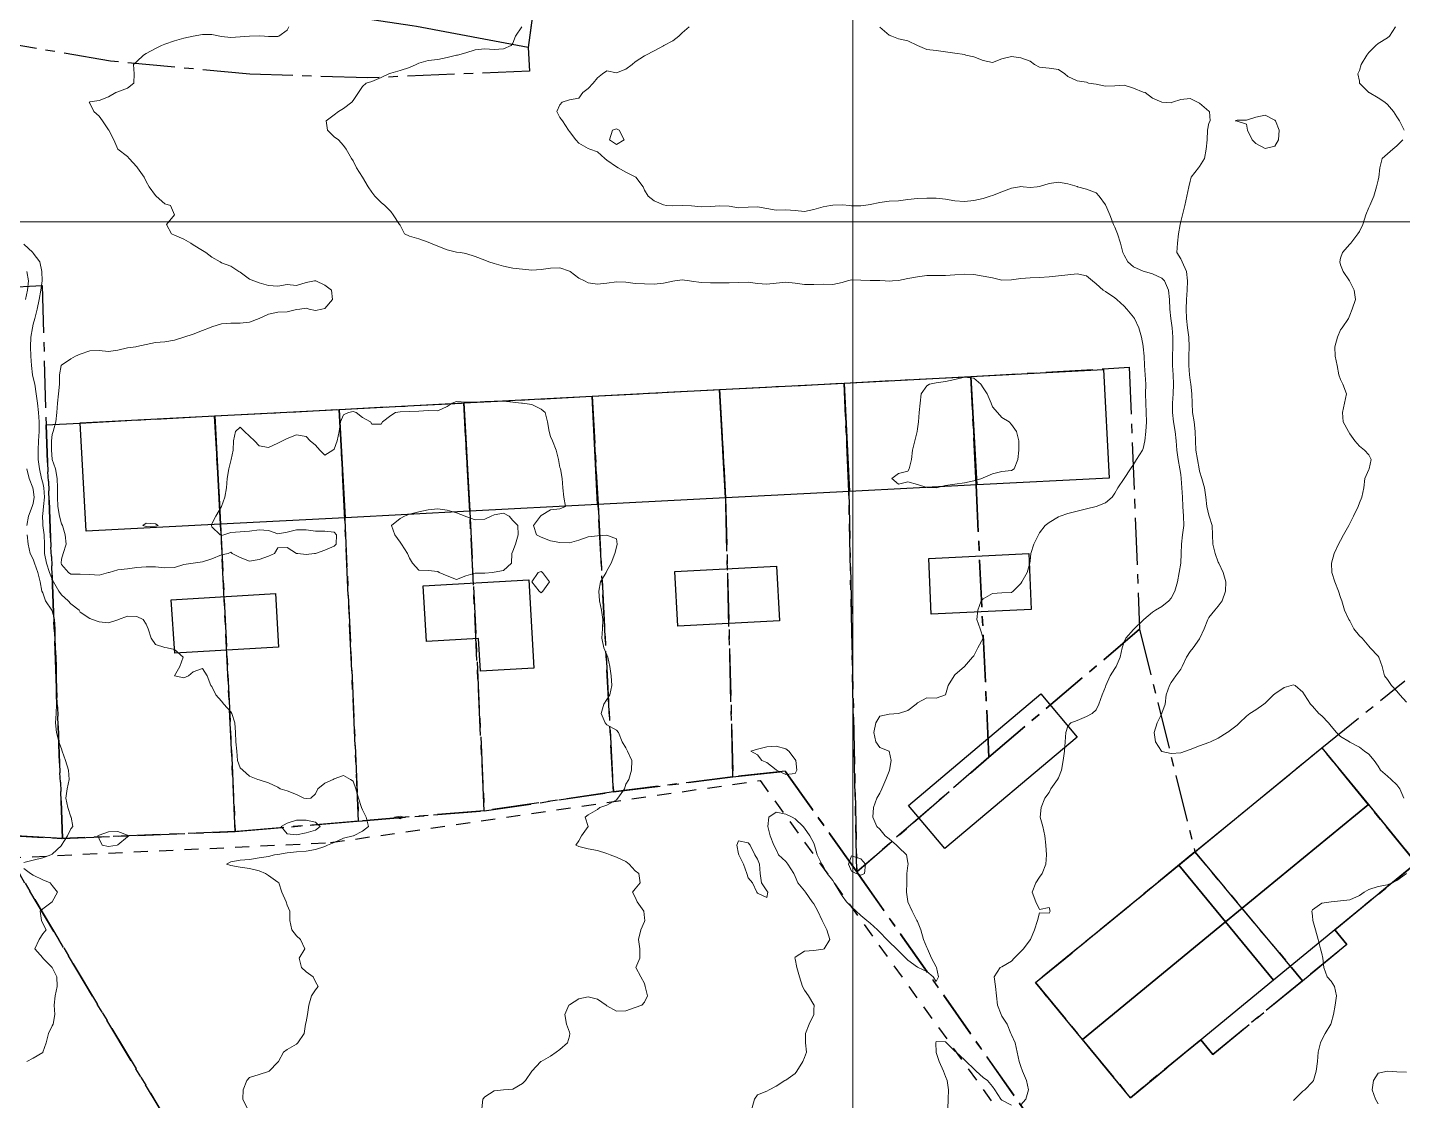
# Model space of a CAD drawing. Header units: centimetres. Extents: x 0 to 642158, y -847 to 649707.
# Drawn here: x 616722.9 to 616796, y 620740.7 to 620797.7 of the extents above; entities that cross this region are included whole.
import ezdxf

# ---------------------------------------------------------------- set-up
doc = ezdxf.new("R2010")
doc.units = ezdxf.units.CM
doc.header["$MEASUREMENT"] = 0
doc.linetypes.add('CENTERX2', pattern=[4, 2.5, -0.5, 0.5, -0.5])
doc.linetypes.add('JIS_02_0.7', pattern=[1.35, 0.75, -0.6])
for name, color, linetype, lineweight in [('MEV_grille', 254, 'Continuous', 9), ('WAL_parcellaire agricole', 7, 'JIS_02_0.7', 25), ('WAL_topographie 0.5', 253, 'Continuous', 20)]:
    doc.layers.add(name, color=color, linetype=linetype, lineweight=lineweight)
doc.layers.add('SPW_batiments', color=7, linetype='Continuous')
doc.layers.add('SPW_parcellaire cadastral', color=7, linetype='CENTERX2', lineweight=25, true_color=0xff0542)

# ---------------------------------------------------------------- blocks, each defined once
blk = doc.blocks.new('*U114')
at = {"layer": 'MEV_grille', "transparency": 33554687}
blk.add_lwpolyline([(-1338.461, 0), (1338.461, 0)], dxfattribs=at)
blk = doc.blocks.new('*U115')
at = {"layer": 'MEV_grille', "color": 0, "linetype": 'ByBlock', "lineweight": -2, "transparency": 16777216}
blk.add_blockref('*U114', (0, -1600), dxfattribs=at)
blk = doc.blocks.new('*U112')
at = {"layer": 'MEV_grille', "transparency": 33554687}
blk.add_lwpolyline([(0, 1825.476), (0, -1825.476)], dxfattribs=at)
blk = doc.blocks.new('*U113')
at = {"layer": 'MEV_grille', "color": 0, "linetype": 'ByBlock', "lineweight": -2, "transparency": 16777216}
blk.add_blockref('*U112', (1400, 0), dxfattribs=at)

msp = doc.modelspace()

# ---------------------------------------------------------------- linework, layer by layer
at = {"layer": 'SPW_batiments'}
for points in [[(616703.36, 620830.605), (616705.133, 620828.619), (616715.049, 620817.393), (616724.45, 620810.678), (616731.616, 620807.129), (616739.466, 620804.43), (616744.767, 620803.497), (616750.367, 620802.703), (616749.551, 620796.648), (616743.617, 620797.764), (616743.401, 620797.796), (616737.567, 620798.663), (616728.95, 620801.762), (616720.886, 620805.723), (616710.5, 620813.027), (616710.319, 620813.229), (616700.415, 620824.275), (616702.264, 620826.042), (616700.214, 620828.191), (616703.148, 620830.842), (616703.36, 620830.605)], [(616780.454, 620773.768), (616773.415, 620773.403), (616773.096, 620779.166), (616780.153, 620779.535), (616780.454, 620773.768)], [(616766.64, 620773.052), (616760.053, 620772.71), (616759.734, 620778.47), (616766.359, 620778.816), (616766.64, 620773.052)], [(616773.415, 620773.403), (616766.64, 620773.052), (616766.359, 620778.816), (616773.096, 620779.166), (616773.415, 620773.403)], [(616753.24, 620772.356), (616746.455, 620772.003), (616746.137, 620777.759), (616752.958, 620778.116), (616753.24, 620772.356)], [(616760.053, 620772.71), (616753.24, 620772.356), (616752.958, 620778.116), (616759.734, 620778.47), (616760.053, 620772.71)], [(616739.837, 620771.661), (616733.211, 620771.316), (616732.893, 620777.069), (616739.52, 620777.415), (616739.837, 620771.661)], [(616746.455, 620772.003), (616739.837, 620771.661), (616739.52, 620777.415), (616746.137, 620777.759), (616746.455, 620772.003)], [(616733.211, 620771.316), (616726.055, 620770.945), (616725.737, 620776.695), (616732.893, 620777.069), (616733.211, 620771.316)], [(616776.305, 620766.785), (616770.988, 620766.534), (616770.854, 620769.484), (616776.17, 620769.751), (616776.305, 620766.785)], [(616762.921, 620766.183), (616757.521, 620765.899), (616757.355, 620768.799), (616762.77, 620769.083), (616762.921, 620766.183)], [(616749.855, 620763.665), (616747.021, 620763.497), (616746.921, 620765.247), (616744.155, 620765.081), (616743.971, 620768.047), (616749.588, 620768.365), (616749.855, 620763.665)], [(616736.288, 620764.78), (616730.771, 620764.463), (616730.588, 620767.295), (616736.121, 620767.63), (616736.288, 620764.78)], [(616773.435, 620759.446), (616776.82, 620762.297), (616778.753, 620760.003), (616771.716, 620754.076), (616769.783, 620756.371), (616773.435, 620759.446)], [(616794.231, 620756.41), (616786.64, 620750.18), (616784.154, 620753.199), (616791.755, 620759.437), (616794.231, 620756.41)], [(616796.772, 620753.303), (616789.189, 620747.083), (616786.64, 620750.18), (616794.231, 620756.41), (616796.772, 620753.303)], [(616786.64, 620750.18), (616779.024, 620743.932), (616776.54, 620746.951), (616784.154, 620753.199), (616786.64, 620750.18)], [(616789.189, 620747.083), (616781.574, 620740.836), (616779.024, 620743.932), (616786.64, 620750.18), (616789.189, 620747.083)]]:
    msp.add_lwpolyline(points, dxfattribs=at)
at = {"layer": 'SPW_parcellaire cadastral'}
for points in [[(616702.226, 620826.244), (616705.058, 620828.784), (616706.308, 620829.905), (616717.783, 620816.022), (616725.425, 620812.186), (616731.92, 620808.133), (616736.692, 620806.23), (616741.941, 620804.909), (616745.917, 620804.376), (616750.638, 620804.173), (616750.401, 620802.697), (616749.551, 620796.647), (616749.633, 620795.4), (616741.041, 620795.035), (616734.754, 620795.226), (616727.356, 620795.924), (616719.387, 620797.29), (616712.751, 620799.004), (616706.243, 620801.735), (616697.289, 620806.624), (616688.971, 620811.545), (616687.169, 620812.75), (616700.25, 620824.474), (616702.226, 620826.244)], [(616716.473, 620755.077), (616714.787, 620777.76), (616714.477, 620783.521), (616721.721, 620783.892), (616723.722, 620783.993), (616723.931, 620776.592), (616724.809, 620754.611), (616721.276, 620754.809), (616716.473, 620755.077)], [(616773.096, 620779.166), (616780.148, 620779.573), (616781.516, 620779.652), (616782.064, 620765.727), (616774.056, 620758.939), (616773.37, 620773.4), (616773.096, 620779.166)], [(616767.032, 620752.837), (616763.222, 620758.183), (616760.445, 620757.884), (616760.053, 620772.709), (616759.735, 620778.469), (616766.359, 620778.814), (616766.604, 620773.049), (616767.032, 620752.837)], [(616773.096, 620779.166), (616773.37, 620773.4), (616774.056, 620758.939), (616767.032, 620752.837), (616766.604, 620773.049), (616766.359, 620778.814), (616773.096, 620779.166)], [(616754.089, 620757.082), (616747.227, 620756.081), (616746.454, 620771.997), (616746.137, 620777.759), (616752.959, 620778.115), (616753.277, 620772.357), (616754.089, 620757.082)], [(616754.089, 620757.082), (616753.277, 620772.357), (616752.959, 620778.115), (616759.735, 620778.469), (616760.053, 620772.709), (616760.445, 620757.884), (616754.089, 620757.082)], [(616739.52, 620777.414), (616739.813, 620771.541), (616740.547, 620755.536), (616733.989, 620754.981), (616733.21, 620771.315), (616732.892, 620777.067), (616739.52, 620777.414)], [(616739.52, 620777.414), (616746.137, 620777.759), (616746.454, 620771.997), (616747.227, 620756.081), (616740.547, 620755.536), (616739.813, 620771.541), (616739.52, 620777.414)], [(616724.809, 620754.611), (616723.931, 620776.592), (616725.73, 620776.687), (616732.892, 620777.067), (616733.21, 620771.315), (616733.989, 620754.981), (616724.809, 620754.611)], [(616849.035, 620636.244), (616767.032, 620752.837), (616774.056, 620758.939), (616782.064, 620765.727), (616785.005, 620753.896), (616776.54, 620746.95), (616781.574, 620740.835), (616785.323, 620743.911), (616785.958, 620743.138), (616790.729, 620747.052), (616793.084, 620748.983), (616792.45, 620749.757), (616796.772, 620753.302), (616791.755, 620759.436), (616796.164, 620762.992)], [(616785.005, 620753.896), (616791.755, 620759.436), (616796.772, 620753.302), (616792.45, 620749.757), (616793.084, 620748.983), (616790.729, 620747.052), (616785.005, 620753.896)], [(616724.809, 620754.611), (616733.989, 620754.981), (616740.547, 620755.536), (616747.227, 620756.081), (616754.089, 620757.082), (616760.445, 620757.884), (616763.222, 620758.183), (616767.032, 620752.837), (616849.035, 620636.244), (616806.4, 620612.31), (616721.276, 620754.809), (616724.809, 620754.611)], [(616716.473, 620755.077), (616721.276, 620754.809), (616806.4, 620612.31), (616791.886, 620603.677), (616772.839, 620634.138), (616700.189, 620750.603), (616711.082, 620755.815), (616716.473, 620755.077)], [(616785.005, 620753.896), (616790.729, 620747.052), (616785.958, 620743.138), (616785.323, 620743.911), (616781.574, 620740.835), (616776.54, 620746.95), (616785.005, 620753.896)]]:
    msp.add_lwpolyline(points, dxfattribs=at)
at = {"layer": 'WAL_parcellaire agricole'}
msp.add_lwpolyline([(616522.872, 620919.836), (616570.045, 620862.342), (616614.184, 620807.747), (616630.186, 620791.249), (616643.887, 620779.851), (616659.086, 620770.25), (616672.756, 620763.502), (616687.347, 620758.574), (616702.897, 620754.946), (616721.847, 620753.578), (616739.047, 620754.39), (616761.889, 620757.698), (616804.495, 620698.671), (616831, 620661.774), (616849.652, 620636.377), (616803.656, 620609.121), (616749.161, 620575.115), (616713.413, 620554.761), (616697.581, 620546.526), (616688.913, 620558.859), (616551.728, 620726.674), (616446.381, 620851.161), (616490.176, 620891.332), (616522.872, 620919.836)], dxfattribs=at)
at = {"layer": 'WAL_topographie 0.5'}
for points in [[(616736.837, 620797.75), (616736.75, 620797.567), (616736.298, 620797.25), (616736.25, 620797.228), (616735.75, 620797.238), (616735.55, 620797.25), (616735.25, 620797.275), (616734.75, 620797.25), (616734.75, 620797.25), (616734.25, 620797.221), (616733.75, 620797.183), (616733.25, 620797.226), (616733.159, 620797.25), (616732.75, 620797.333), (616732.25, 620797.342), (616731.75, 620797.25), (616731.75, 620797.25), (616731.25, 620797.145), (616730.75, 620797), (616730.25, 620796.833), (616730.075, 620796.75), (616729.75, 620796.595), (616729.25, 620796.326), (616729.104, 620796.25), (616728.75, 620795.91), (616728.583, 620795.75), (616728.605, 620795.25), (616728.596, 620794.75), (616728.25, 620794.493), (616727.75, 620794.301), (616727.641, 620794.25), (616727.25, 620794.036), (616726.75, 620793.835), (616726.25, 620793.763), (616726.229, 620793.75), (616726.25, 620793.687), (616726.469, 620793.25), (616726.75, 620793), (616726.937, 620792.75), (616727.25, 620792.281), (616727.268, 620792.25), (616727.533, 620791.75), (616727.75, 620791.25), (616727.75, 620791.25), (616728.25, 620790.854), (616728.343, 620790.75), (616728.75, 620790.31), (616728.798, 620790.25), (616729.15, 620789.75), (616729.25, 620789.536), (616729.404, 620789.25), (616729.75, 620788.776), (616729.783, 620788.75), (616730.25, 620788.338), (616730.55, 620788.25), (616730.75, 620787.75), (616730.75, 620787.75), (616730.75, 620787.75), (616730.325, 620787.25), (616730.599, 620786.75), (616730.75, 620786.684), (616731.25, 620786.463), (616731.622, 620786.25), (616731.75, 620786.169), (616732.25, 620785.857), (616732.431, 620785.75), (616732.75, 620785.51), (616733.181, 620785.25), (616733.25, 620785.213), (616733.75, 620785.026), (616734.185, 620784.75), (616734.25, 620784.701), (616734.75, 620784.335), (616734.969, 620784.25), (616735.25, 620784.143), (616735.75, 620783.995), (616736.25, 620783.972), (616736.75, 620784.055), (616737.25, 620784.006), (616737.75, 620784.157), (616738.194, 620784.25), (616738.25, 620784.254), (616738.263, 620784.25), (616738.75, 620784.024), (616739.096, 620783.75), (616739.163, 620783.25), (616738.75, 620782.775), (616738.583, 620782.75), (616738.25, 620782.681), (616737.917, 620782.75), (616737.75, 620782.803), (616737.417, 620782.75), (616737.25, 620782.727), (616736.75, 620782.607), (616736.25, 620782.576), (616735.75, 620782.469), (616735.25, 620782.25), (616735.25, 620782.25), (616734.75, 620782.061), (616734.25, 620781.993), (616733.75, 620782.003), (616733.25, 620781.965), (616732.75, 620781.801), (616732.62, 620781.75), (616732.25, 620781.615), (616731.75, 620781.422), (616731.25, 620781.25), (616731.25, 620781.25), (616730.75, 620781.09), (616730.25, 620781.008), (616729.75, 620780.97), (616729.25, 620780.865), (616728.75, 620780.756), (616728.708, 620780.75), (616728.25, 620780.691), (616727.75, 620780.571), (616727.25, 620780.491), (616726.75, 620780.547), (616726.25, 620780.521), (616725.75, 620780.36), (616725.49, 620780.25), (616725.25, 620780.104), (616724.75, 620779.773), (616724.73, 620779.75), (616724.638, 620779.25), (616724.65, 620778.75), (616724.597, 620778.25), (616724.529, 620777.75), (616724.5, 620777.25), (616724.451, 620776.75), (616724.305, 620776.25), (616724.25, 620776.083), (616724.222, 620775.75), (616724.215, 620775.25), (616724.25, 620774.765), (616724.254, 620774.75), (616724.432, 620774.25), (616724.514, 620773.75), (616724.539, 620773.25), (616724.545, 620772.75), (616724.547, 620772.25), (616724.642, 620771.75), (616724.75, 620771.332), (616724.796, 620771.25), (616724.95, 620770.75), (616724.994, 620770.25), (616724.84, 620769.75), (616724.75, 620769.464), (616724.73, 620769.25), (616724.75, 620769.181), (616725.123, 620768.75), (616725.25, 620768.665), (616725.75, 620768.661), (616726.25, 620768.633), (616726.75, 620768.613), (616727.25, 620768.744), (616727.279, 620768.75), (616727.75, 620768.893), (616728.25, 620768.947), (616728.75, 620769.007), (616729.25, 620769.044), (616729.75, 620769.049), (616730.25, 620768.987), (616730.75, 620769.021), (616731.25, 620769.181), (616731.75, 620769.25), (616731.75, 620769.25), (616732.25, 620769.316), (616732.75, 620769.47), (616733.25, 620769.694), (616733.613, 620769.75), (616733.75, 620769.825), (616733.829, 620769.75), (616734.25, 620769.55), (616734.75, 620769.35), (616735.25, 620769.433), (616735.75, 620769.609), (616736.071, 620769.75), (616736.25, 620770.062), (616736.75, 620770.077), (616737.25, 620769.765), (616737.306, 620769.75), (616737.75, 620769.709), (616738.194, 620769.75), (616738.25, 620769.764), (616738.75, 620769.926), (616739.25, 620770.15), (616739.353, 620770.25), (616739.375, 620770.75), (616739.25, 620770.898), (616738.75, 620770.95), (616738.25, 620770.94), (616737.75, 620771.009), (616737.25, 620771.007), (616736.75, 620770.888), (616736.25, 620770.809), (616735.75, 620770.973), (616735.25, 620771.012), (616734.75, 620770.942), (616734.25, 620770.909), (616733.75, 620770.865), (616733.375, 620770.75), (616733.25, 620770.708), (616733.179, 620770.75), (616732.75, 620771.179), (616732.724, 620771.25), (616732.75, 620771.327), (616732.954, 620771.75), (616733.25, 620772.25), (616733.25, 620772.25), (616733.44, 620772.75), (616733.521, 620773.25), (616733.566, 620773.75), (616733.647, 620774.25), (616733.75, 620774.687), (616733.769, 620774.75), (616733.87, 620775.25), (616733.897, 620775.75), (616734, 620776.25), (616734.25, 620776.467), (616734.477, 620776.25), (616734.75, 620776), (616735.011, 620775.75), (616735.25, 620775.488), (616735.75, 620775.389), (616736.25, 620775.625), (616736.5, 620775.75), (616736.75, 620775.875), (616737.25, 620776.058), (616737.75, 620775.969), (616737.969, 620775.75), (616738.25, 620775.513), (616738.477, 620775.25), (616738.75, 620774.977), (616739.179, 620775.25), (616739.25, 620775.303), (616739.399, 620775.75), (616739.511, 620776.25), (616739.59, 620776.75), (616739.75, 620777.129), (616740, 620777.25), (616740.25, 620777.3), (616740.424, 620777.25), (616740.75, 620776.982), (616741.183, 620776.75), (616741.25, 620776.625), (616741.75, 620776.625), (616741.809, 620776.75), (616742.25, 620777.091), (616742.5, 620777.25), (616742.75, 620777.294), (616743.25, 620777.309), (616743.75, 620777.321), (616744.25, 620777.35), (616744.75, 620777.332), (616745.25, 620777.563), (616745.526, 620777.75), (616745.75, 620777.833), (616746.25, 620777.809), (616746.75, 620777.794), (616747.25, 620777.835), (616747.75, 620777.857), (616748.25, 620777.861), (616748.75, 620777.807), (616749.2, 620777.75), (616749.25, 620777.74), (616749.75, 620777.671), (616750.25, 620777.424), (616750.457, 620777.25), (616750.587, 620776.75), (616750.682, 620776.25), (616750.75, 620775.977), (616750.854, 620775.75), (616751.046, 620775.25), (616751.164, 620774.75), (616751.25, 620774.333), (616751.278, 620774.25), (616751.369, 620773.75), (616751.402, 620773.25), (616751.454, 620772.75), (616751.55, 620772.25), (616751.25, 620772.135), (616750.75, 620772.083), (616750.25, 620771.782), (616750.215, 620771.75), (616749.844, 620771.25), (616750, 620770.75), (616750.25, 620770.619), (616750.75, 620770.426), (616751.25, 620770.348), (616751.75, 620770.333), (616752.25, 620770.468), (616752.75, 620770.65), (616753.25, 620770.704), (616753.75, 620770.736), (616754.25, 620770.536), (616754.285, 620770.25), (616754.25, 620770.096), (616754.172, 620769.75), (616753.974, 620769.25), (616753.75, 620768.833), (616753.703, 620768.75), (616753.399, 620768.25), (616753.316, 620767.75), (616753.36, 620767.25), (616753.454, 620766.75), (616753.529, 620766.25), (616753.52, 620765.75), (616753.468, 620765.25), (616753.578, 620764.75), (616753.75, 620764.38), (616753.787, 620764.25), (616753.893, 620763.75), (616753.975, 620763.25), (616754.015, 620762.75), (616753.903, 620762.25), (616753.75, 620761.994), (616753.588, 620761.75), (616753.449, 620761.25), (616753.656, 620760.75), (616753.75, 620760.653), (616754.25, 620760.362), (616754.367, 620760.25), (616754.566, 620759.75), (616754.75, 620759.429), (616754.84, 620759.25), (616755.07, 620758.75), (616755.058, 620758.25), (616754.906, 620757.75), (616754.75, 620757.491), (616754.69, 620757.25), (616754.331, 620756.75), (616754.25, 620756.674), (616753.75, 620756.374), (616753.368, 620756.25), (616753.25, 620756.148), (616752.75, 620755.86), (616752.592, 620755.75), (616752.741, 620755.25), (616752.404, 620754.75), (616752.25, 620754.489), (616752.097, 620754.25), (616752.25, 620754.192), (616752.75, 620754.055), (616753.25, 620753.979), (616753.75, 620753.821), (616753.912, 620753.75), (616754.25, 620753.614), (616754.75, 620753.38), (616754.924, 620753.25), (616755.25, 620752.898), (616755.452, 620752.75), (616755.508, 620752.25), (616755.25, 620751.942), (616755.103, 620751.75), (616755.25, 620751.5), (616755.361, 620751.25), (616755.703, 620750.75), (616755.75, 620750.393), (616755.769, 620750.25), (616755.75, 620750.197), (616755.548, 620749.75), (616755.43, 620749.25), (616755.489, 620748.75), (616755.5, 620748.25), (616755.292, 620747.75), (616755.554, 620747.25), (616755.75, 620746.906), (616755.787, 620746.75), (616755.902, 620746.25), (616755.75, 620745.904), (616755.602, 620745.75), (616755.25, 620745.625), (616754.75, 620745.447), (616754.25, 620745.432), (616753.75, 620745.717), (616753.707, 620745.75), (616753.25, 620746.079), (616752.75, 620746.187), (616752.25, 620746.096), (616751.75, 620745.778), (616751.723, 620745.75), (616751.515, 620745.25), (616751.594, 620744.75), (616751.75, 620744.326), (616751.776, 620744.25), (616751.75, 620744.103), (616751.645, 620743.75), (616751.25, 620743.393), (616751.041, 620743.25), (616750.75, 620743.048), (616750.25, 620742.758), (616750.237, 620742.75), (616749.75, 620742.25), (616749.75, 620742.25), (616749.423, 620741.75), (616749.25, 620741.595), (616748.75, 620741.292), (616748.25, 620741.25), (616748.25, 620741.25), (616747.75, 620741.202), (616747.25, 620740.882), (616747.158, 620740.75), (616747.096, 620740.25)], [(616749.23, 620797.75), (616748.893, 620797.25), (616748.75, 620796.875), (616748.656, 620796.75), (616748.25, 620796.582), (616747.75, 620796.545), (616747.25, 620796.581), (616746.75, 620796.525), (616746.25, 620796.369), (616745.808, 620796.25), (616745.75, 620796.236), (616745.25, 620796.124), (616744.75, 620796.007), (616744.25, 620795.963), (616743.75, 620795.826), (616743.605, 620795.75), (616743.25, 620795.591), (616742.75, 620795.427), (616742.25, 620795.285), (616742.158, 620795.25), (616741.75, 620795.051), (616741.25, 620794.851), (616740.954, 620794.75), (616740.75, 620794.578), (616740.531, 620794.25), (616740.25, 620793.841), (616740.18, 620793.75), (616739.75, 620793.414), (616739.469, 620793.25), (616739.25, 620793.079), (616738.815, 620792.75), (616738.888, 620792.25), (616739.25, 620791.9), (616739.475, 620791.75), (616739.75, 620791.444), (616739.88, 620791.25), (616740.167, 620790.75), (616740.25, 620790.632), (616740.441, 620790.25), (616740.75, 620789.75), (616740.75, 620789.75), (616741.059, 620789.25), (616741.25, 620788.955), (616741.405, 620788.75), (616741.75, 620788.417), (616741.942, 620788.25), (616742.25, 620787.93), (616742.386, 620787.75), (616742.717, 620787.25), (616742.75, 620787.2), (616742.987, 620786.75), (616743.25, 620786.617), (616743.75, 620786.476), (616744.25, 620786.308), (616744.364, 620786.25), (616744.75, 620786.087), (616745.25, 620785.897), (616745.75, 620785.78), (616745.969, 620785.75), (616746.25, 620785.696), (616746.75, 620785.55), (616747.25, 620785.345), (616747.469, 620785.25), (616747.75, 620785.171), (616748.25, 620785.023), (616748.75, 620784.928), (616749.25, 620784.867), (616749.75, 620784.824), (616750.25, 620784.851), (616750.75, 620784.918), (616751.25, 620784.932), (616751.75, 620784.77), (616751.786, 620784.75), (616752.25, 620784.387), (616752.546, 620784.25), (616752.75, 620784.141), (616753.25, 620784.079), (616753.75, 620784.131), (616754.25, 620784.194), (616754.75, 620784.175), (616755.25, 620784.112), (616755.75, 620784.081), (616756.25, 620784.076), (616756.75, 620784.121), (616757.25, 620784.235), (616757.361, 620784.25), (616757.75, 620784.294), (616758.139, 620784.25), (616758.25, 620784.235), (616758.75, 620784.169), (616759.25, 620784.15), (616759.75, 620784.146), (616760.25, 620784.144), (616760.75, 620784.153), (616761.25, 620784.173), (616761.75, 620784.116), (616762.25, 620784.071), (616762.75, 620784.131), (616763.25, 620784.182), (616763.75, 620784.129), (616764.25, 620784.052), (616764.75, 620784.059), (616765.25, 620784.068), (616765.75, 620784.05), (616766.25, 620784.163), (616766.543, 620784.25), (616766.75, 620784.304), (616767.25, 620784.292), (616767.75, 620784.269), (616768.25, 620784.27), (616768.536, 620784.25), (616768.75, 620784.236), (616768.938, 620784.25), (616769.25, 620784.273), (616769.75, 620784.371), (616770.25, 620784.467), (616770.75, 620784.533), (616771.25, 620784.541), (616771.75, 620784.53), (616772.25, 620784.56), (616772.75, 620784.606), (616773.25, 620784.59), (616773.75, 620784.505), (616774.25, 620784.403), (616774.75, 620784.29), (616775.25, 620784.297), (616775.75, 620784.38), (616776.25, 620784.402), (616776.75, 620784.418), (616777.25, 620784.467), (616777.75, 620784.511), (616778.25, 620784.571), (616778.75, 620784.614), (616779.25, 620784.517), (616779.554, 620784.25), (616779.75, 620784.098), (616780.133, 620783.75), (616780.25, 620783.681), (616780.75, 620783.339), (616780.856, 620783.25), (616781.25, 620782.911), (616781.393, 620782.75), (616781.75, 620782.317), (616781.794, 620782.25), (616782.029, 620781.75), (616782.159, 620781.25), (616782.25, 620780.774), (616782.254, 620780.75), (616782.309, 620780.25), (616782.325, 620779.75), (616782.361, 620779.25), (616782.392, 620778.75), (616782.387, 620778.25), (616782.394, 620777.75), (616782.423, 620777.25), (616782.425, 620776.75), (616782.396, 620776.25), (616782.349, 620775.75), (616782.25, 620775.333), (616782.212, 620775.25), (616781.901, 620774.75), (616781.75, 620774.495), (616781.576, 620774.25), (616781.25, 620773.75), (616781.25, 620773.75), (616780.907, 620773.25), (616780.75, 620772.966), (616780.599, 620772.75), (616780.25, 620772.456), (616779.75, 620772.25), (616779.75, 620772.25), (616779.25, 620772.127), (616778.75, 620772.004), (616778.25, 620771.885), (616777.848, 620771.75), (616777.75, 620771.708), (616777.25, 620771.403), (616777.044, 620771.25), (616776.75, 620770.848), (616776.691, 620770.75), (616776.449, 620770.25), (616776.282, 620769.75), (616776.25, 620769.375), (616776.238, 620769.25), (616776.097, 620768.75), (616775.802, 620768.25), (616775.75, 620768.168), (616775.339, 620767.75), (616775.25, 620767.69), (616774.75, 620767.669), (616774.25, 620767.624), (616773.75, 620767.352), (616773.648, 620767.25), (616773.458, 620766.75), (616773.414, 620766.25), (616773.583, 620765.75), (616773.75, 620765.25), (616773.75, 620765.25), (616773.75, 620765.25), (616773.46, 620764.75), (616773.25, 620764.313), (616773.178, 620764.25), (616772.75, 620763.75), (616772.75, 620763.75), (616772.25, 620763.3), (616772.206, 620763.25), (616771.893, 620762.75), (616771.75, 620762.25), (616771.75, 620762.25), (616771.25, 620762.067), (616770.75, 620762.088), (616770.25, 620761.826), (616770.196, 620761.75), (616769.75, 620761.408), (616769.25, 620761.25), (616769.25, 620761.25), (616768.75, 620761.213), (616768.25, 620761.117), (616768.038, 620760.75), (616767.942, 620760.25), (616768.036, 620759.75), (616768.25, 620759.45), (616768.75, 620759.25), (616768.75, 620759.25), (616768.859, 620758.75), (616768.769, 620758.25), (616768.75, 620758.197), (616768.576, 620757.75), (616768.355, 620757.25), (616768.25, 620757.015), (616768.089, 620756.75), (616767.911, 620756.25), (616767.877, 620755.75), (616768.093, 620755.25), (616768.25, 620755.103), (616768.539, 620754.75), (616768.75, 620754.588), (616769.136, 620754.25), (616769.25, 620754.156), (616769.678, 620753.75), (616769.75, 620753.343), (616769.764, 620753.25), (616769.75, 620753.179), (616769.693, 620752.75), (616769.694, 620752.25), (616769.673, 620751.75), (616769.75, 620751.26), (616769.752, 620751.25), (616769.983, 620750.75), (616770.229, 620750.25), (616770.25, 620750.2), (616770.439, 620749.75), (616770.58, 620749.25), (616770.75, 620748.822), (616770.784, 620748.75), (616770.996, 620748.25), (616771.25, 620747.787), (616771.266, 620747.75), (616771.366, 620747.25), (616771.25, 620747.01), (616771.083, 620747.25), (616770.75, 620747.541), (616770.292, 620747.75), (616770.25, 620747.765), (616769.75, 620748.137), (616769.643, 620748.25), (616769.25, 620748.633), (616769.142, 620748.75), (616768.75, 620749.119), (616768.62, 620749.25), (616768.25, 620749.628), (616768.13, 620749.75), (616767.75, 620750.104), (616767.572, 620750.25), (616767.25, 620750.516), (616767.001, 620750.75), (616766.75, 620750.98), (616766.489, 620751.25), (616766.25, 620751.567), (616766.121, 620751.75), (616765.826, 620752.25), (616765.75, 620752.371), (616765.451, 620752.75), (616765.25, 620753.142), (616765.168, 620753.25), (616764.923, 620753.75), (616764.786, 620754.25), (616764.75, 620754.369), (616764.539, 620754.75), (616764.25, 620755.168), (616764.177, 620755.25), (616763.75, 620755.659), (616763.593, 620755.75), (616763.25, 620755.905), (616762.75, 620756.003), (616762.356, 620755.75), (616762.298, 620755.25), (616762.426, 620754.75), (616762.627, 620754.25), (616762.75, 620754.034), (616762.868, 620753.75), (616763.25, 620753.384), (616763.373, 620753.25), (616763.683, 620752.75), (616763.75, 620752.593), (616763.902, 620752.25), (616764.25, 620751.833), (616764.307, 620751.75), (616764.665, 620751.25), (616764.75, 620751.138), (616764.954, 620750.75), (616765.196, 620750.25), (616765.25, 620750.141), (616765.445, 620749.75), (616765.604, 620749.25), (616765.288, 620748.75), (616765.25, 620748.726), (616764.75, 620748.658), (616764.25, 620748.614), (616763.75, 620748.3), (616763.744, 620748.25), (616763.75, 620748.214), (616763.846, 620747.75), (616763.979, 620747.25), (616764.153, 620746.75), (616764.25, 620746.55), (616764.471, 620746.25), (616764.75, 620745.764), (616764.756, 620745.75), (616764.75, 620745.5), (616764.741, 620745.25), (616764.505, 620744.75), (616764.296, 620744.25), (616764.296, 620743.75), (616764.358, 620743.25), (616764.25, 620742.975), (616764.16, 620742.75), (616763.841, 620742.25), (616763.75, 620742.128), (616763.25, 620741.77), (616763.213, 620741.75), (616762.75, 620741.452), (616762.381, 620741.25), (616762.25, 620741.189), (616761.75, 620740.979), (616761.588, 620740.75), (616761.452, 620740.25)], [(616758.114, 620797.75), (616757.75, 620797.424), (616757.577, 620797.25), (616757.25, 620797.011), (616756.764, 620796.75), (616756.75, 620796.743), (616756.25, 620796.474), (616755.813, 620796.25), (616755.75, 620796.215), (616755.25, 620795.882), (616755.095, 620795.75), (616754.75, 620795.497), (616754.25, 620795.31), (616753.75, 620795.413), (616753.52, 620795.25), (616753.25, 620795.046), (616753.016, 620794.75), (616752.75, 620794.466), (616752.466, 620794.25), (616752.25, 620793.962), (616751.75, 620793.865), (616751.375, 620793.75), (616751.25, 620793.603), (616751.083, 620793.25), (616751.25, 620792.934), (616751.38, 620792.75), (616751.708, 620792.25), (616751.75, 620792.187), (616752.1, 620791.75), (616752.25, 620791.57), (616752.75, 620791.29), (616752.841, 620791.25), (616753.25, 620791.1), (616753.639, 620790.75), (616753.75, 620790.656), (616754.25, 620790.31), (616754.35, 620790.25), (616754.75, 620790.028), (616755.25, 620789.782), (616755.282, 620789.75), (616755.667, 620789.25), (616755.75, 620789.068), (616755.945, 620788.75), (616756.25, 620788.5), (616756.75, 620788.28), (616756.917, 620788.25), (616757.25, 620788.227), (616757.75, 620788.245), (616758.25, 620788.229), (616758.75, 620788.187), (616759.25, 620788.195), (616759.75, 620788.238), (616760.25, 620788.211), (616760.75, 620788.137), (616761.25, 620788.161), (616761.75, 620788.19), (616762.25, 620788.089), (616762.75, 620788.01), (616763.25, 620788.03), (616763.75, 620787.987), (616764.25, 620787.94), (616764.75, 620788.035), (616765.25, 620788.176), (616765.639, 620788.25), (616765.75, 620788.274), (616766.25, 620788.281), (616766.659, 620788.25), (616766.75, 620788.242), (616767.25, 620788.227), (616767.397, 620788.25), (616767.75, 620788.301), (616768.25, 620788.419), (616768.75, 620788.476), (616769.25, 620788.497), (616769.75, 620788.571), (616770.25, 620788.625), (616770.75, 620788.638), (616771.25, 620788.64), (616771.75, 620788.595), (616772.25, 620788.506), (616772.75, 620788.465), (616773.25, 620788.512), (616773.75, 620788.625), (616774.129, 620788.75), (616774.25, 620788.792), (616774.75, 620788.972), (616775.25, 620789.169), (616775.684, 620789.25), (616775.75, 620789.264), (616775.874, 620789.25), (616776.25, 620789.209), (616776.625, 620789.25), (616776.75, 620789.265), (616777.25, 620789.421), (616777.75, 620789.491), (616778.25, 620789.403), (616778.75, 620789.254), (616778.765, 620789.25), (616779.25, 620789.125), (616779.75, 620788.923), (616779.92, 620788.75), (616780.25, 620788.283), (616780.267, 620788.25), (616780.48, 620787.75), (616780.682, 620787.25), (616780.75, 620787.104), (616780.898, 620786.75), (616781.058, 620786.25), (616781.182, 620785.75), (616781.25, 620785.606), (616781.437, 620785.25), (616781.75, 620784.991), (616782.25, 620784.77), (616782.318, 620784.75), (616782.75, 620784.624), (616783.25, 620784.389), (616783.395, 620784.25), (616783.596, 620783.75), (616783.66, 620783.25), (616783.682, 620782.75), (616783.729, 620782.25), (616783.75, 620782.128), (616783.791, 620781.75), (616783.833, 620781.25), (616783.827, 620780.75), (616783.816, 620780.25), (616783.822, 620779.75), (616783.845, 620779.25), (616783.866, 620778.75), (616783.853, 620778.25), (616783.817, 620777.75), (616783.812, 620777.25), (616783.874, 620776.75), (616783.956, 620776.25), (616784.003, 620775.75), (616784.046, 620775.25), (616784.115, 620774.75), (616784.201, 620774.25), (616784.25, 620773.952), (616784.276, 620773.75), (616784.32, 620773.25), (616784.345, 620772.75), (616784.361, 620772.25), (616784.397, 620771.75), (616784.413, 620771.25), (616784.343, 620770.75), (616784.287, 620770.25), (616784.273, 620769.75), (616784.25, 620769.25), (616784.25, 620769.25), (616784.178, 620768.75), (616784.076, 620768.25), (616783.931, 620767.75), (616783.75, 620767.386), (616783.612, 620767.25), (616783.25, 620766.947), (616782.914, 620766.75), (616782.75, 620766.632), (616782.286, 620766.25), (616782.25, 620766.217), (616781.783, 620765.75), (616781.75, 620765.71), (616781.336, 620765.25), (616781.25, 620765.068), (616781.135, 620764.75), (616781.031, 620764.25), (616780.819, 620763.75), (616780.75, 620763.647), (616780.51, 620763.25), (616780.278, 620762.75), (616780.25, 620762.673), (616780.08, 620762.25), (616779.898, 620761.75), (616779.75, 620761.442), (616779.547, 620761.25), (616779.25, 620761.091), (616778.75, 620760.886), (616778.402, 620760.75), (616778.25, 620760.575), (616778.15, 620760.25), (616778.117, 620759.75), (616778.071, 620759.25), (616777.997, 620758.75), (616777.908, 620758.25), (616777.75, 620757.833), (616777.71, 620757.75), (616777.34, 620757.25), (616777.25, 620757.06), (616777.025, 620756.75), (616776.831, 620756.25), (616776.783, 620755.75), (616776.917, 620755.25), (616777.026, 620754.75), (616777.077, 620754.25), (616777.116, 620753.75), (616777.089, 620753.25), (616776.88, 620752.75), (616776.75, 620752.555), (616776.546, 620752.25), (616776.35, 620751.75), (616776.541, 620751.25), (616776.75, 620750.833), (616777.25, 620750.938), (616777.31, 620750.75), (616777.25, 620750.65), (616776.75, 620750.667), (616776.646, 620750.25), (616776.471, 620749.75), (616776.274, 620749.25), (616776.25, 620749.222), (616775.897, 620748.75), (616775.75, 620748.596), (616775.396, 620748.25), (616775.25, 620748.09), (616774.75, 620747.787), (616774.65, 620747.75), (616774.327, 620747.25), (616774.405, 620746.75), (616774.45, 620746.25), (616774.504, 620745.75), (616774.708, 620745.25), (616774.75, 620745.16), (616775.02, 620744.75), (616775.223, 620744.25), (616775.25, 620744.181), (616775.446, 620743.75), (616775.554, 620743.25), (616775.659, 620742.75), (616775.75, 620742.492), (616775.848, 620742.25), (616776.045, 620741.75), (616776.157, 620741.25), (616776.016, 620740.75), (616775.75, 620740.462)], [(616768.25, 620797.726), (616768.75, 620797.312), (616768.898, 620797.25), (616769.25, 620797.106), (616769.75, 620797.006), (616770.25, 620796.75), (616770.25, 620796.75), (616770.75, 620796.55), (616771.25, 620796.491), (616771.75, 620796.417), (616772.25, 620796.344), (616772.75, 620796.286), (616772.833, 620796.25), (616773.25, 620796.161), (616773.75, 620795.957), (616774.25, 620795.861), (616774.75, 620796.054), (616775.25, 620796.169), (616775.75, 620796.107), (616776.25, 620795.917), (616776.481, 620795.75), (616776.75, 620795.598), (616777.25, 620795.543), (616777.75, 620795.479), (616778.094, 620795.25), (616778.25, 620795.103), (616778.75, 620794.875), (616779.25, 620794.804), (616779.357, 620794.75), (616779.75, 620794.694), (616780.25, 620794.598), (616780.75, 620794.604), (616781.25, 620794.645), (616781.75, 620794.497), (616782.25, 620794.275), (616782.361, 620794.25), (616782.75, 620793.958), (616783.25, 620793.75), (616783.25, 620793.75), (616783.75, 620793.702), (616783.821, 620793.75), (616784.25, 620793.883), (616784.75, 620793.936), (616785.143, 620793.75), (616785.25, 620793.694), (616785.75, 620793.273), (616785.788, 620793.25), (616785.821, 620792.75), (616785.75, 620792.625), (616785.68, 620792.25), (616785.658, 620791.75), (616785.599, 620791.25), (616785.512, 620790.75), (616785.25, 620790.327), (616785.197, 620790.25), (616784.808, 620789.75), (616784.75, 620789.55), (616784.677, 620789.25), (616784.583, 620788.75), (616784.466, 620788.25), (616784.34, 620787.75), (616784.25, 620787.397), (616784.215, 620787.25), (616784.142, 620786.75), (616784.076, 620786.25), (616784.053, 620785.75), (616784.25, 620785.425), (616784.327, 620785.25), (616784.551, 620784.75), (616784.604, 620784.25), (616784.589, 620783.75), (616784.551, 620783.25), (616784.534, 620782.75), (616784.559, 620782.25), (616784.617, 620781.75), (616784.679, 620781.25), (616784.709, 620780.75), (616784.692, 620780.25), (616784.682, 620779.75), (616784.72, 620779.25), (616784.75, 620778.974), (616784.79, 620778.75), (616784.844, 620778.25), (616784.853, 620777.75), (616784.874, 620777.25), (616784.96, 620776.75), (616785.02, 620776.25), (616785.03, 620775.75), (616785.063, 620775.25), (616785.14, 620774.75), (616785.229, 620774.25), (616785.25, 620774.127), (616785.376, 620773.75), (616785.513, 620773.25), (616785.592, 620772.75), (616785.649, 620772.25), (616785.75, 620771.792), (616785.768, 620771.75), (616785.926, 620771.25), (616785.944, 620770.75), (616785.962, 620770.25), (616786.075, 620769.75), (616786.25, 620769.295), (616786.271, 620769.25), (616786.511, 620768.75), (616786.649, 620768.25), (616786.638, 620767.75), (616786.463, 620767.25), (616786.25, 620766.955), (616786.062, 620766.75), (616785.75, 620766.355), (616785.702, 620766.25), (616785.502, 620765.75), (616785.271, 620765.25), (616785.25, 620765.217), (616784.914, 620764.75), (616784.75, 620764.555), (616784.564, 620764.25), (616784.332, 620763.75), (616784.25, 620763.604), (616783.995, 620763.25), (616783.75, 620762.904), (616783.651, 620762.75), (616783.472, 620762.25), (616783.417, 620761.75), (616783.25, 620761.27), (616783.244, 620761.25), (616783, 620760.75), (616782.837, 620760.25), (616782.903, 620759.75), (616783.222, 620759.25), (616783.25, 620759.231), (616783.75, 620759.134), (616784.25, 620759.16), (616784.507, 620759.25), (616784.75, 620759.348), (616785.25, 620759.543), (616785.75, 620759.706), (616785.831, 620759.75), (616786.25, 620759.944), (616786.725, 620760.25), (616786.75, 620760.264), (616787.25, 620760.627), (616787.377, 620760.75), (616787.75, 620761.107), (616787.922, 620761.25), (616788.25, 620761.448), (616788.67, 620761.75), (616788.75, 620761.804), (616789.192, 620762.25), (616789.25, 620762.299), (616789.75, 620762.636), (616790.125, 620762.75), (616790.25, 620762.773), (616790.344, 620762.75), (616790.75, 620762.379), (616790.825, 620762.25), (616791.15, 620761.75), (616791.25, 620761.652), (616791.594, 620761.25), (616791.75, 620761.137), (616792.113, 620760.75), (616792.25, 620760.58), (616792.528, 620760.25), (616792.75, 620760.028), (616793.226, 620759.75), (616793.25, 620759.733), (616793.75, 620759.458), (616794.028, 620759.25), (616794.25, 620759.09), (616794.543, 620758.75), (616794.75, 620758.45), (616794.881, 620758.25), (616795.25, 620757.929), (616795.448, 620757.75), (616795.75, 620757.471), (616795.903, 620757.25), (616796.121, 620756.75)], [(616795.667, 620797.75), (616795.35, 620797.25), (616795.25, 620797.158), (616794.75, 620796.861), (616794.622, 620796.75), (616794.25, 620796.387), (616794.146, 620796.25), (616793.846, 620795.75), (616793.75, 620795.425), (616793.669, 620795.25), (616793.75, 620794.861), (616793.763, 620794.75), (616794.25, 620794.263), (616794.267, 620794.25), (616794.75, 620793.979), (616795.098, 620793.75), (616795.25, 620793.615), (616795.556, 620793.25), (616795.75, 620792.973), (616795.891, 620792.75), (616796.128, 620792.25)], [(616789.458, 620791.75), (616789.25, 620791.402), (616788.75, 620791.287), (616788.25, 620791.556), (616788.044, 620791.75), (616787.795, 620792.25), (616787.75, 620792.568), (616787.25, 620792.728), (616787.15, 620792.75), (616787.25, 620792.794), (616787.75, 620792.793), (616788.25, 620792.956), (616788.75, 620793.052), (616789.25, 620792.792), (616789.285, 620792.75), (616789.487, 620792.25), (616789.458, 620791.75)], [(616754.662, 620791.75), (616754.25, 620791.491), (616753.882, 620791.75), (616754.05, 620792.25), (616754.25, 620792.333), (616754.4, 620792.25), (616754.662, 620791.75)], [(616796.065, 620791.75), (616795.75, 620791.432), (616795.534, 620791.25), (616795.25, 620791), (616794.958, 620790.75), (616794.833, 620790.25), (616794.782, 620789.75), (616794.75, 620789.596), (616794.656, 620789.25), (616794.52, 620788.75), (616794.306, 620788.25), (616794.25, 620788.139), (616794.101, 620787.75), (616793.939, 620787.25), (616793.75, 620786.865), (616793.669, 620786.75), (616793.292, 620786.25), (616793.25, 620786.194), (616792.85, 620785.75), (616792.75, 620785.45), (616792.707, 620785.25), (616792.75, 620785.107), (616792.893, 620784.75), (616793.226, 620784.25), (616793.25, 620784.206), (616793.478, 620783.75), (616793.539, 620783.25), (616793.375, 620782.75), (616793.25, 620782.432), (616793.167, 620782.25), (616792.833, 620781.75), (616792.75, 620781.643), (616792.583, 620781.25), (616792.45, 620780.75), (616792.462, 620780.25), (616792.574, 620779.75), (616792.658, 620779.25), (616792.75, 620779), (616792.875, 620778.75), (616793.058, 620778.25), (616792.967, 620777.75), (616792.856, 620777.25), (616792.883, 620776.75), (616793.173, 620776.25), (616793.25, 620776.125), (616793.5, 620775.75), (616793.75, 620775.464), (616794.015, 620775.25), (616794.25, 620775), (616794.371, 620774.75), (616794.263, 620774.25), (616794.25, 620774.221), (616794.045, 620773.75), (616793.98, 620773.25), (616793.875, 620772.75), (616793.75, 620772.458), (616793.678, 620772.25), (616793.446, 620771.75), (616793.25, 620771.353), (616793.194, 620771.25), (616792.908, 620770.75), (616792.75, 620770.447), (616792.647, 620770.25), (616792.417, 620769.75), (616792.264, 620769.25), (616792.292, 620768.75), (616792.454, 620768.25), (616792.632, 620767.75), (616792.75, 620767.417), (616792.813, 620767.25), (616792.967, 620766.75), (616793.191, 620766.25), (616793.25, 620766.17), (616793.456, 620765.75), (616793.75, 620765.384), (616793.903, 620765.25), (616794.25, 620764.833), (616794.319, 620764.75), (616794.75, 620764.294), (616794.783, 620764.25), (616794.96, 620763.75), (616795.089, 620763.25), (616795.25, 620763.055), (616795.454, 620762.75), (616795.75, 620762.441), (616795.906, 620762.25), (616796.25, 620761.856)], [(616722.75, 620786.199), (616723.221, 620785.75), (616723.25, 620785.721), (616723.59, 620785.25), (616723.709, 620784.75), (616723.715, 620784.25), (616723.66, 620783.75), (616723.56, 620783.25), (616723.448, 620782.75), (616723.333, 620782.25), (616723.25, 620781.944), (616723.2, 620781.75), (616723.116, 620781.25), (616723.104, 620780.75), (616723.123, 620780.25), (616723.149, 620779.75), (616723.215, 620779.25), (616723.25, 620779.085), (616723.324, 620778.75), (616723.412, 620778.25), (616723.476, 620777.75), (616723.534, 620777.25), (616723.563, 620776.75), (616723.558, 620776.25), (616723.533, 620775.75), (616723.506, 620775.25), (616723.518, 620774.75), (616723.584, 620774.25), (616723.695, 620773.75), (616723.75, 620773.505), (616723.805, 620773.25), (616723.842, 620772.75), (616723.8, 620772.25), (616723.75, 620771.86), (616723.734, 620771.75), (616723.75, 620771.365), (616723.756, 620771.25), (616723.836, 620770.75), (616723.85, 620770.25), (616723.848, 620769.75), (616723.951, 620769.25), (616724.115, 620768.75), (616724.25, 620768.393), (616724.328, 620768.25), (616724.612, 620767.75), (616724.75, 620767.561), (616725.111, 620767.25), (616725.25, 620767.082), (616725.687, 620766.75), (616725.75, 620766.644), (616726.25, 620766.304), (616726.393, 620766.25), (616726.75, 620766.12), (616727.25, 620766.066), (616727.75, 620766.234), (616727.786, 620766.25), (616728.25, 620766.421), (616728.75, 620766.412), (616729.094, 620766.25), (616729.25, 620766), (616729.366, 620765.75), (616729.509, 620765.25), (616729.75, 620764.917), (616730.25, 620764.768), (616730.375, 620764.75), (616730.75, 620764.65), (616731.212, 620764.25), (616731.036, 620763.75), (616730.75, 620763.25), (616731.25, 620763.145), (616731.5, 620763.25), (616731.75, 620763.472), (616732.25, 620763.643), (616732.5, 620763.25), (616732.692, 620762.75), (616732.75, 620762.685), (616732.963, 620762.25), (616733.25, 620761.912), (616733.385, 620761.75), (616733.75, 620761.343), (616733.803, 620761.25), (616733.963, 620760.75), (616733.997, 620760.25), (616734.014, 620759.75), (616734.065, 620759.25), (616734.099, 620758.75), (616734.25, 620758.368), (616734.383, 620758.25), (616734.75, 620757.927), (616735.179, 620757.75), (616735.25, 620757.736), (616735.75, 620757.571), (616736.25, 620757.332), (616736.379, 620757.25), (616736.75, 620757.137), (616737.25, 620756.943), (616737.631, 620756.75), (616737.75, 620756.729), (616738, 620756.75), (616738.25, 620756.977), (616738.38, 620757.25), (616738.75, 620757.548), (616739.192, 620757.75), (616739.25, 620757.776), (616739.75, 620757.955), (616740.114, 620757.75), (616740.25, 620757.65), (616740.393, 620757.25), (616740.54, 620756.75), (616740.699, 620756.25), (616740.75, 620756.131), (616740.954, 620755.75), (616741.072, 620755.25), (616740.75, 620755.002), (616740.269, 620754.75), (616740.25, 620754.744), (616739.75, 620754.631), (616739.25, 620754.399), (616738.887, 620754.25), (616738.75, 620754.179), (616738.25, 620754.02), (616737.75, 620753.939), (616737.25, 620753.896), (616736.75, 620753.841), (616736.25, 620753.766), (616736.074, 620753.75), (616735.75, 620753.646), (616735.25, 620753.574), (616734.75, 620753.497), (616734.25, 620753.465), (616733.75, 620753.366), (616733.523, 620753.25), (616733.75, 620753.173), (616734.25, 620753.081), (616734.75, 620753.016), (616735.25, 620752.895), (616735.593, 620752.75), (616735.75, 620752.64), (616736.25, 620752.294), (616736.303, 620752.25), (616736.458, 620751.75), (616736.688, 620751.25), (616736.75, 620751.075), (616736.891, 620750.75), (616736.894, 620750.25), (616736.987, 620749.75), (616737.25, 620749.438), (616737.45, 620749.25), (616737.694, 620748.75), (616737.393, 620748.25), (616737.512, 620747.75), (616737.75, 620747.517), (616738.121, 620747.25), (616738.25, 620747), (616738.388, 620746.75), (616738.25, 620746.56), (616738.033, 620746.25), (616737.893, 620745.75), (616737.829, 620745.25), (616737.75, 620744.875), (616737.724, 620744.75), (616737.659, 620744.25), (616737.321, 620743.75), (616737.25, 620743.685), (616736.75, 620743.39), (616736.55, 620743.25), (616736.278, 620742.75), (616736.25, 620742.718), (616735.782, 620742.25), (616735.75, 620742.234), (616735.25, 620742.076), (616734.75, 620741.908), (616734.6, 620741.75), (616734.415, 620741.25), (616734.391, 620740.75), (616734.641, 620740.25)], [(616722.899, 620784.75), (616723.003, 620784.25), (616722.946, 620783.75), (616722.843, 620783.25)], [(616771.25, 620773.25), (616771.25, 620773.25), (616771.249, 620773.25), (616770.75, 620773.269), (616770.25, 620773.417), (616769.75, 620773.562), (616769.25, 620773.442), (616768.887, 620773.75), (616769.25, 620774.016), (616769.75, 620774.125), (616769.817, 620774.25), (616769.934, 620774.75), (616770, 620775.25), (616770.115, 620775.75), (616770.233, 620776.25), (616770.25, 620776.375), (616770.304, 620776.75), (616770.341, 620777.25), (616770.395, 620777.75), (616770.461, 620778.25), (616770.75, 620778.673), (616770.893, 620778.75), (616771.25, 620778.827), (616771.75, 620778.897), (616772.25, 620779), (616772.75, 620779.129), (616773.25, 620779.071), (616773.633, 620778.75), (616773.75, 620778.56), (616773.97, 620778.25), (616774.169, 620777.75), (616774.25, 620777.556), (616774.512, 620777.25), (616774.75, 620776.987), (616775.125, 620776.75), (616775.25, 620776.614), (616775.517, 620776.25), (616775.65, 620775.75), (616775.646, 620775.25), (616775.598, 620774.75), (616775.402, 620774.25), (616775.25, 620774.174), (616774.75, 620774.118), (616774.25, 620773.983), (616773.75, 620773.775), (616773.675, 620773.75), (616773.25, 620773.621), (616772.75, 620773.514), (616772.25, 620773.45), (616771.75, 620773.372), (616771.25, 620773.25)], [(616722.901, 620774.25), (616723.028, 620773.75), (616723.23, 620773.25), (616723.25, 620773.167), (616723.289, 620772.75), (616723.25, 620772.423), (616723.198, 620772.25), (616722.989, 620771.75), (616722.911, 620771.25)], [(616747.25, 620768.717), (616747.667, 620768.75), (616747.75, 620768.761), (616748.25, 620768.859), (616748.679, 620769.25), (616748.697, 620769.75), (616748.75, 620769.875), (616748.878, 620770.25), (616749.023, 620770.75), (616749.01, 620771.25), (616748.75, 620771.51), (616748.55, 620771.75), (616748.25, 620771.895), (616747.75, 620771.82), (616747.595, 620771.75), (616747.25, 620771.583), (616746.75, 620771.548), (616746.25, 620771.73), (616746.207, 620771.75), (616745.75, 620771.913), (616745.25, 620772.057), (616744.75, 620772.128), (616744.25, 620772.079), (616743.75, 620771.98), (616743.25, 620771.852), (616742.989, 620771.75), (616742.75, 620771.622), (616742.293, 620771.25), (616742.474, 620770.75), (616742.75, 620770.353), (616742.821, 620770.25), (616743.148, 620769.75), (616743.25, 620769.512), (616743.412, 620769.25), (616743.75, 620768.867), (616744.25, 620768.859), (616744.75, 620768.797), (616744.829, 620768.75), (616745.25, 620768.576), (616745.75, 620768.378), (616746.25, 620768.569), (616746.75, 620768.718), (616747.25, 620768.717)], [(616729.886, 620771.25), (616729.75, 620771.202), (616729.25, 620771.196), (616729.068, 620771.25), (616729.25, 620771.375), (616729.75, 620771.333), (616729.886, 620771.25)], [(616722.918, 620770.75), (616722.973, 620770.25), (616723.083, 620769.75), (616723.25, 620769.45), (616723.316, 620769.25), (616723.488, 620768.75), (616723.612, 620768.25), (616723.712, 620767.75), (616723.75, 620767.663), (616723.907, 620767.25), (616724.232, 620766.75), (616724.25, 620766.703), (616724.386, 620766.25), (616724.417, 620765.75), (616724.42, 620765.25), (616724.439, 620764.75), (616724.474, 620764.25), (616724.493, 620763.75), (616724.492, 620763.25), (616724.474, 620762.75), (616724.473, 620762.25), (616724.478, 620761.75), (616724.458, 620761.25), (616724.438, 620760.75), (616724.48, 620760.25), (616724.607, 620759.75), (616724.75, 620759.38), (616724.791, 620759.25), (616724.97, 620758.75), (616725.115, 620758.25), (616725.153, 620757.75), (616725.048, 620757.25), (616724.987, 620756.75), (616725.087, 620756.25), (616725.25, 620755.769), (616725.259, 620755.75), (616725.349, 620755.25), (616725.25, 620755.123), (616725.075, 620754.75), (616724.757, 620754.25), (616724.75, 620754.243), (616724.25, 620753.782), (616724.175, 620753.75), (616723.75, 620753.578), (616723.25, 620753.453), (616722.75, 620753.34)], [(616750.25, 620767.667), (616750.331, 620767.75), (616750.7, 620768.25), (616750.33, 620768.75), (616750.25, 620768.793), (616750.083, 620768.75), (616749.75, 620768.25), (616750.141, 620767.75), (616750.25, 620767.667)], [(616763.846, 620758.25), (616763.75, 620758.072), (616763.25, 620758.004), (616762.762, 620758.25), (616762.75, 620758.258), (616762.25, 620758.648), (616761.991, 620758.75), (616761.75, 620759.05), (616761.399, 620759.25), (616761.75, 620759.352), (616762.25, 620759.474), (616762.75, 620759.514), (616763.25, 620759.378), (616763.411, 620759.25), (616763.75, 620758.805), (616763.783, 620758.75), (616763.846, 620758.25)], [(616738.495, 620755.25), (616738.25, 620755.056), (616737.75, 620754.908), (616737.25, 620754.812), (616736.75, 620754.857), (616736.423, 620755.25), (616736.75, 620755.434), (616737.25, 620755.577), (616737.75, 620755.583), (616738.25, 620755.48), (616738.495, 620755.25)], [(616742.954, 620755.75), (616742.75, 620755.663), (616742.445, 620755.75), (616742.75, 620755.804), (616742.954, 620755.75)], [(616727.71, 620754.25), (616727.25, 620754.179), (616726.913, 620754.25), (616726.75, 620754.59), (616726.688, 620754.75), (616726.75, 620754.784), (616727.25, 620754.972), (616727.75, 620754.98), (616728.25, 620754.78), (616728.326, 620754.75), (616728.25, 620754.7), (616727.75, 620754.272), (616727.71, 620754.25)], [(616762.25, 620751.472), (616762.307, 620751.75), (616762.25, 620751.824), (616761.971, 620752.25), (616761.901, 620752.75), (616761.859, 620753.25), (616761.75, 620753.511), (616761.605, 620753.75), (616761.356, 620754.25), (616761.25, 620754.38), (616760.75, 620754.489), (616760.648, 620754.25), (616760.75, 620753.792), (616760.768, 620753.75), (616761.016, 620753.25), (616761.177, 620752.75), (616761.25, 620752.526), (616761.489, 620752.25), (616761.711, 620751.75), (616761.75, 620751.696), (616762.25, 620751.472)], [(616767.447, 620752.75), (616767.25, 620752.66), (616766.989, 620752.75), (616766.75, 620752.879), (616766.595, 620753.25), (616766.75, 620753.682), (616767.25, 620753.538), (616767.496, 620753.25), (616767.447, 620752.75)], [(616722.75, 620753.011), (616723.103, 620752.75), (616723.25, 620752.664), (616723.75, 620752.418), (616724.155, 620752.25), (616724.25, 620752.121), (616724.531, 620751.75), (616724.25, 620751.25), (616724.25, 620751.25), (616723.75, 620750.872), (616723.622, 620750.75), (616723.687, 620750.25), (616723.75, 620750.094), (616723.933, 620749.75), (616723.75, 620749.538), (616723.558, 620749.25), (616723.325, 620748.75), (616723.75, 620748.264), (616723.76, 620748.25), (616724.25, 620747.76), (616724.26, 620747.75), (616724.5, 620747.25), (616724.511, 620746.75), (616724.417, 620746.25), (616724.359, 620745.75), (616724.403, 620745.25), (616724.307, 620744.75), (616724.25, 620744.65), (616724.06, 620744.25), (616723.932, 620743.75), (616723.762, 620743.25), (616723.75, 620743.235), (616723.25, 620742.939), (616722.91, 620742.75)], [(616796.25, 620752.75), (616795.75, 620752.377), (616795.47, 620752.25), (616795.25, 620752.142), (616794.75, 620752.058), (616794.25, 620751.905), (616794, 620751.75), (616793.75, 620751.583), (616793.25, 620751.358), (616792.75, 620751.292), (616792.25, 620751.25), (616792.25, 620751.25), (616791.75, 620751.181), (616791.25, 620750.813), (616791.224, 620750.75), (616791.25, 620750.5), (616791.276, 620750.25), (616791.413, 620749.75), (616791.557, 620749.25), (616791.69, 620748.75), (616791.75, 620748.5), (616791.803, 620748.25), (616791.857, 620747.75), (616792.04, 620747.25), (616792.25, 620747.028), (616792.424, 620746.75), (616792.541, 620746.25), (616792.462, 620745.75), (616792.378, 620745.25), (616792.25, 620744.792), (616792.241, 620744.75), (616791.94, 620744.25), (616791.75, 620743.913), (616791.686, 620743.75), (616791.556, 620743.25), (616791.52, 620742.75), (616791.459, 620742.25), (616791.305, 620741.75), (616791.25, 620741.679), (616790.845, 620741.25), (616790.75, 620741.181), (616790.315, 620740.75), (616790.25, 620740.68)], [(616775.25, 620740.443), (616774.75, 620740.696), (616774.696, 620740.75), (616774.376, 620741.25), (616774.25, 620741.429), (616773.977, 620741.75), (616773.75, 620741.914), (616773.379, 620742.25), (616773.25, 620742.373), (616772.851, 620742.75), (616772.75, 620742.843), (616772.306, 620743.25), (616772.25, 620743.307), (616771.804, 620743.75), (616771.75, 620743.811), (616771.25, 620743.815), (616771.226, 620743.75), (616771.247, 620743.25), (616771.25, 620743.239), (616771.419, 620742.75), (616771.638, 620742.25), (616771.75, 620741.969), (616771.836, 620741.75), (616771.902, 620741.25), (616771.897, 620740.75), (616771.879, 620740.25)], [(616796.25, 620742.198), (616795.75, 620742.215), (616795.25, 620742.245), (616794.75, 620742.139), (616794.505, 620741.75), (616794.436, 620741.25), (616794.603, 620740.75), (616794.75, 620740.5)]]:
    msp.add_lwpolyline(points, dxfattribs=at)

# ---------------------------------------------------------------- block references
at = {"layer": 'MEV_grille', "transparency": 33554687}
for name, p in [('*U113', (615366.814, 620593.644)), ('*U115', (616669.481, 622387.381))]:
    msp.add_blockref(name, p, dxfattribs=at)

doc.saveas('drawing.dxf')
